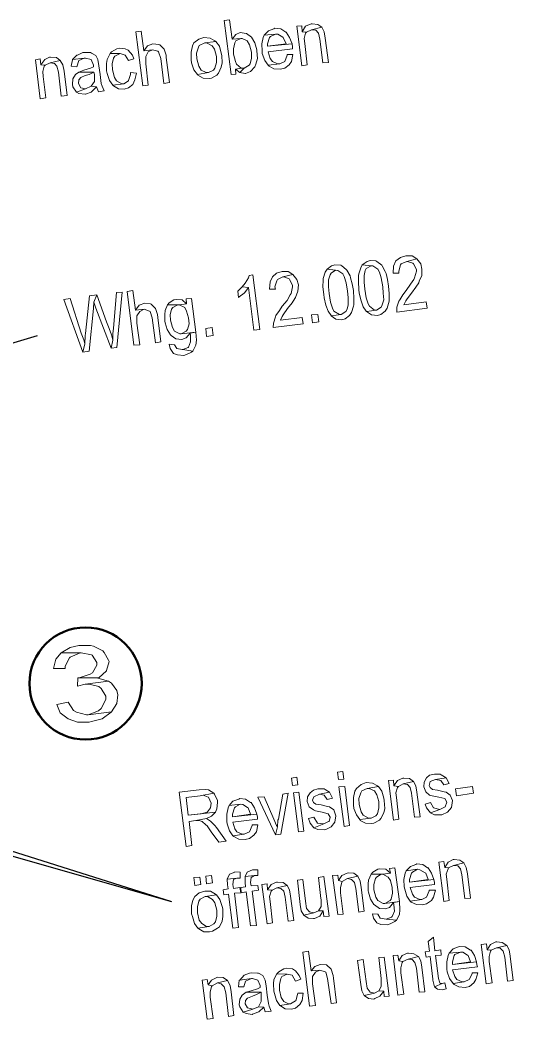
# Model space of a CAD drawing. Header units: metres. Extents: x 2713732.4 to 2713757.2, y 1226081.6 to 1226111.3.
# Drawn here: x 2713746.584 to 2713747.682, y 1226094.425 to 1226096.651 of the extents above; entities that cross this region are included whole.
import ezdxf

# ---------------------------------------------------------------- set-up
doc = ezdxf.new("R2010")
doc.units = ezdxf.units.M
doc.linetypes.add('HIDDENX2', pattern=[0.75, 0.5, -0.25])
doc.layers.add('einlagen_boden_erstes_og', color=7, linetype='Continuous', true_color=0x000000)

msp = doc.modelspace()

# ---------------------------------------------------------------- linework, layer by layer
at = {"layer": 'einlagen_boden_erstes_og', "color": 7, "linetype": 'HIDDENX2', "lineweight": 25, "extrusion": (0.000477202, 0.001815, 0.999998)}
msp.add_line((2713745.4276, 1226095.5827, -0.169), (2713746.6519, 1226095.9571, -0.1703), dxfattribs=at)
at = {"layer": 'einlagen_boden_erstes_og', "color": 7, "linetype": 'Continuous', "lineweight": 25, "extrusion": (0.000477202, 0.001815, 0.999998)}
for p in [(2713744.003, 1226095.6058, -0.1684), (2713744.5503, 1226095.3654, -0.1682)]:
    msp.add_line(p, (2713746.9219, 1226094.6869, -0.1681), dxfattribs=at)
at = {"layer": 'einlagen_boden_erstes_og', "color": 7, "lineweight": 0}
for points in [[(2713747.0509, 1226096.6508), (2713747.0389, 1226096.6497), (2713747.0541, 1226096.5291), (2713747.065, 1226096.5302), (2713747.0639, 1226096.5411), (2713747.077, 1226096.5433), (2713747.0661, 1226096.552), (2713747.0639, 1226096.5585), (2713747.0596, 1226096.5748), (2713747.0596, 1226096.5867), (2713747.0628, 1226096.5998), (2713747.065, 1226096.6041), (2713747.0759, 1226096.6095), (2713747.0563, 1226096.6084)], [(2713747.1519, 1226096.6323), (2713747.1497, 1226096.6313), (2713747.1378, 1226096.6269), (2713747.128, 1226096.6171), (2713747.153, 1226096.6193), (2713747.1584, 1226096.6193), (2713747.1693, 1226096.6128), (2713747.1704, 1226096.6117), (2713747.1769, 1226096.5976), (2713747.1356, 1226096.5922), (2713747.1899, 1226096.5976), (2713747.1845, 1226096.6117), (2713747.1769, 1226096.6237), (2713747.1758, 1226096.6237), (2713747.1649, 1226096.6313)], [(2713747.2116, 1226096.6378), (2713747.2008, 1226096.6367), (2713747.2116, 1226096.5487), (2713747.2236, 1226096.5509), (2713747.2182, 1226096.5987), (2713747.2171, 1226096.6095), (2713747.2203, 1226096.6215), (2713747.2225, 1226096.6237), (2713747.2127, 1226096.6247)], [(2713747.2345, 1226096.6421), (2713747.2323, 1226096.6421), (2713747.2203, 1226096.6367), (2713747.2127, 1226096.6247), (2713747.2225, 1226096.6237), (2713747.2334, 1226096.6291), (2713747.2562, 1226096.6345), (2713747.2475, 1226096.641)], [(2713747.2562, 1226096.6345), (2713747.2334, 1226096.6291), (2713747.2431, 1226096.628), (2713747.2486, 1226096.6215), (2713747.2518, 1226096.6084), (2713747.2584, 1226096.5552), (2713747.2714, 1226096.5563), (2713747.2638, 1226096.6106), (2713747.2616, 1226096.6247)], [(2713746.8543, 1226096.6258), (2713746.8423, 1226096.6247), (2713746.8575, 1226096.5042), (2713746.8695, 1226096.5053), (2713746.8641, 1226096.553), (2713746.8641, 1226096.5552), (2713746.8641, 1226096.5693), (2713746.8695, 1226096.5802), (2713746.8793, 1226096.5845), (2713746.8597, 1226096.5824)], [(2713746.9933, 1226096.6117), (2713746.9825, 1226096.6084), (2713746.9716, 1226096.5998), (2713746.9683, 1226096.5932), (2713746.9651, 1226096.5791), (2713746.9651, 1226096.5617), (2713746.9662, 1226096.5552), (2713746.9716, 1226096.54), (2713746.9792, 1226096.5291), (2713747.0042, 1226096.5335), (2713746.9987, 1226096.5335), (2713746.9879, 1226096.5389), (2713746.9825, 1226096.5476), (2713746.9781, 1226096.5639), (2713746.977, 1226096.5769), (2713746.9814, 1226096.59), (2713746.9835, 1226096.5943), (2713746.9955, 1226096.5998), (2713747.0205, 1226096.603), (2713747.0183, 1226096.6041), (2713747.0074, 1226096.6106)], [(2713747.0748, 1226096.6226), (2713747.065, 1226096.6182), (2713747.0563, 1226096.6084), (2713747.0759, 1226096.6095), (2713747.0791, 1226096.6095), (2713747.09, 1226096.6041), (2713747.0954, 1226096.5954), (2713747.0998, 1226096.5791), (2713747.0998, 1226096.5661), (2713747.0965, 1226096.553), (2713747.0943, 1226096.5498), (2713747.0835, 1226096.5433), (2713747.0737, 1226096.5335), (2713747.0856, 1226096.5313), (2713747.0867, 1226096.5313), (2713747.0976, 1226096.5357), (2713747.1074, 1226096.5465), (2713747.1095, 1226096.552), (2713747.1128, 1226096.565), (2713747.1117, 1226096.5824), (2713747.1117, 1226096.5845), (2713747.1074, 1226096.5998), (2713747.1074, 1226096.5998), (2713747.0998, 1226096.6128), (2713747.0889, 1226096.6204), (2713747.0878, 1226096.6204)], [(2713747.128, 1226096.6171), (2713747.1258, 1226096.6117), (2713747.1226, 1226096.5976), (2713747.1237, 1226096.5813), (2713747.1237, 1226096.5759), (2713747.1291, 1226096.5607), (2713747.1367, 1226096.5498), (2713747.1628, 1226096.553), (2713747.1573, 1226096.553), (2713747.1465, 1226096.5585), (2713747.141, 1226096.565), (2713747.1367, 1226096.5802), (2713747.191, 1226096.5867), (2713747.191, 1226096.5911), (2713747.1899, 1226096.5976), (2713747.1356, 1226096.5922), (2713747.1356, 1226096.5976), (2713747.14, 1226096.6117), (2713747.1421, 1226096.6139), (2713747.153, 1226096.6193)], [(2713746.8054, 1226096.5878), (2713746.8, 1226096.5867), (2713746.788, 1226096.5802), (2713746.7848, 1226096.5759), (2713746.8076, 1226096.5759), (2713746.8184, 1226096.5726), (2713746.826, 1226096.5607), (2713746.838, 1226096.5639), (2713746.8347, 1226096.5726), (2713746.8249, 1226096.5835), (2713746.8184, 1226096.5867)], [(2713746.8803, 1226096.5976), (2713746.8684, 1226096.5932), (2713746.8597, 1226096.5824), (2713746.8793, 1226096.5845), (2713746.8912, 1226096.5813), (2713746.8923, 1226096.5802), (2713746.8977, 1226096.565), (2713746.9042, 1226096.5096), (2713746.9173, 1226096.5118), (2713746.9097, 1226096.5672), (2713746.9097, 1226096.5726), (2713746.9053, 1226096.5856), (2713746.8956, 1226096.5954), (2713746.8934, 1226096.5965)], [(2713747.0205, 1226096.603), (2713746.9955, 1226096.5998), (2713746.9998, 1226096.5998), (2713747.0118, 1226096.5932), (2713747.0172, 1226096.5856), (2713747.0216, 1226096.5693), (2713747.0216, 1226096.5563), (2713747.0183, 1226096.5433), (2713747.015, 1226096.5389), (2713747.0042, 1226096.5335), (2713746.9792, 1226096.5291), (2713746.9803, 1226096.5281), (2713746.9922, 1226096.5215), (2713747.0053, 1226096.5205), (2713747.0107, 1226096.5215), (2713747.0226, 1226096.5281), (2713747.0259, 1226096.5324), (2713747.0324, 1226096.5454), (2713747.0346, 1226096.5552), (2713747.0335, 1226096.5715), (2713747.0324, 1226096.5769), (2713747.0281, 1226096.5922)], [(2713746.6294, 1226096.5639), (2713746.6186, 1226096.5617), (2713746.6294, 1226096.4748), (2713746.6414, 1226096.477), (2713746.6359, 1226096.5248), (2713746.6349, 1226096.5357), (2713746.6381, 1226096.5476), (2713746.6403, 1226096.5498), (2713746.6305, 1226096.5509)], [(2713746.6522, 1226096.5683), (2713746.6501, 1226096.5683), (2713746.6392, 1226096.5628), (2713746.6305, 1226096.5509), (2713746.6403, 1226096.5498), (2713746.6512, 1226096.5552), (2713746.674, 1226096.5607), (2713746.6653, 1226096.5672)], [(2713746.7011, 1226096.5628), (2713746.7011, 1226096.5617), (2713746.6979, 1226096.5476), (2713746.7109, 1226096.5465), (2713746.7152, 1226096.5607), (2713746.7152, 1226096.5607), (2713746.7272, 1226096.5661)], [(2713746.7272, 1226096.578), (2713746.7239, 1226096.578), (2713746.712, 1226096.5726), (2713746.7109, 1226096.5726), (2713746.7011, 1226096.5628), (2713746.7272, 1226096.5661), (2713746.7304, 1226096.5661), (2713746.7424, 1226096.5628), (2713746.7478, 1226096.5498), (2713746.7478, 1226096.5465), (2713746.7413, 1226096.5433), (2713746.7261, 1226096.5389), (2713746.7152, 1226096.5346), (2713746.7489, 1226096.5346), (2713746.75, 1226096.5291), (2713746.75, 1226096.5139), (2713746.7424, 1226096.5031), (2713746.7424, 1226096.5031), (2713746.7543, 1226096.502), (2713746.7587, 1226096.4911), (2713746.7717, 1226096.4933), (2713746.7674, 1226096.5031), (2713746.7652, 1226096.5096), (2713746.763, 1226096.5291), (2713746.7598, 1226096.5487), (2713746.7576, 1226096.5628), (2713746.7533, 1226096.5715), (2713746.7435, 1226096.5769), (2713746.7413, 1226096.578)], [(2713746.7848, 1226096.5759), (2713746.7782, 1226096.5628), (2713746.7772, 1226096.5541), (2713746.7772, 1226096.5378), (2713746.7782, 1226096.5313), (2713746.7837, 1226096.5161), (2713746.7913, 1226096.5053), (2713746.8152, 1226096.5085), (2713746.8108, 1226096.5085), (2713746.7989, 1226096.515), (2713746.7945, 1226096.5226), (2713746.7902, 1226096.54), (2713746.7891, 1226096.553), (2713746.7924, 1226096.5661), (2713746.7956, 1226096.5704), (2713746.8076, 1226096.5759)], [(2713747.1791, 1226096.5737), (2713747.1791, 1226096.5726), (2713747.1736, 1226096.5585), (2713747.1628, 1226096.553), (2713747.1367, 1226096.5498), (2713747.1389, 1226096.5476), (2713747.1497, 1226096.5422), (2713747.1639, 1226096.5411), (2713747.1736, 1226096.5433), (2713747.1834, 1226096.5509), (2713747.1888, 1226096.5585), (2713747.1921, 1226096.5737)], [(2713746.674, 1226096.5607), (2713746.6512, 1226096.5552), (2713746.6609, 1226096.5541), (2713746.6664, 1226096.5476), (2713746.6696, 1226096.5346), (2713746.6761, 1226096.4814), (2713746.6892, 1226096.4824), (2713746.6827, 1226096.5368), (2713746.6794, 1226096.5509)], [(2713747.077, 1226096.5433), (2713747.0639, 1226096.5411), (2713747.0737, 1226096.5335), (2713747.0835, 1226096.5433)], [(2713746.7152, 1226096.5346), (2713746.7076, 1226096.5291), (2713746.7022, 1226096.5194), (2713746.7011, 1226096.5074), (2713746.7022, 1226096.502), (2713746.7098, 1226096.49), (2713746.7304, 1226096.4976), (2713746.7196, 1226096.4998), (2713746.7142, 1226096.5096), (2713746.7152, 1226096.5172), (2713746.7196, 1226096.5226), (2713746.7294, 1226096.527), (2713746.738, 1226096.5291), (2713746.7489, 1226096.5346)], [(2713746.8304, 1226096.5335), (2713746.8304, 1226096.5291), (2713746.826, 1226096.5161), (2713746.826, 1226096.515), (2713746.8152, 1226096.5085), (2713746.7913, 1226096.5053), (2713746.7924, 1226096.5042), (2713746.8032, 1226096.4976), (2713746.8163, 1226096.4966), (2713746.826, 1226096.4998), (2713746.8358, 1226096.5074), (2713746.8402, 1226096.5172), (2713746.8434, 1226096.5324)], [(2713746.7424, 1226096.5031), (2713746.7304, 1226096.4976), (2713746.7098, 1226096.49), (2713746.7152, 1226096.4868), (2713746.7294, 1226096.4857), (2713746.7304, 1226096.4857), (2713746.7424, 1226096.49), (2713746.7446, 1226096.4922), (2713746.7543, 1226096.502)], [(2713747.443, 1226096.1251), (2713747.4311, 1226096.1218), (2713747.4213, 1226096.1142), (2713747.4159, 1226096.1023), (2713747.4148, 1226096.0871), (2713747.4278, 1226096.0871), (2713747.4278, 1226096.0914), (2713747.4311, 1226096.1055), (2713747.4332, 1226096.1077), (2713747.4452, 1226096.1131), (2713747.468, 1226096.1186), (2713747.4571, 1226096.1251)], [(2713747.468, 1226096.1186), (2713747.4452, 1226096.1131), (2713747.4474, 1226096.1131), (2713747.4593, 1226096.1088), (2713747.4604, 1226096.1077), (2713747.4669, 1226096.0947), (2713747.4669, 1226096.0914), (2713747.4626, 1226096.0762), (2713747.4615, 1226096.0729), (2713747.4539, 1226096.0621), (2713747.4441, 1226096.0479), (2713747.4365, 1226096.0382), (2713747.43, 1226096.0273), (2713747.4278, 1226096.0241), (2713747.4235, 1226096.011), (2713747.4235, 1226096.0002), (2713747.4908, 1226096.0088), (2713747.4886, 1226096.023), (2713747.4387, 1226096.0164), (2713747.443, 1226096.0251), (2713747.4463, 1226096.0295), (2713747.456, 1226096.0425), (2713747.456, 1226096.0425), (2713747.4658, 1226096.0556), (2713747.4723, 1226096.0653), (2713747.4734, 1226096.0686), (2713747.4789, 1226096.0816), (2713747.4789, 1226096.0957), (2713747.4767, 1226096.1077)], [(2713747.2681, 1226096.0957), (2713747.2638, 1226096.0892), (2713747.2594, 1226096.0751), (2713747.2594, 1226096.0708), (2713747.2584, 1226096.0566), (2713747.2605, 1226096.0393), (2713747.2616, 1226096.0317), (2713747.2649, 1226096.0154), (2713747.2703, 1226096.0023), (2713747.2768, 1226095.9925), (2713747.2768, 1226095.9915), (2713747.2996, 1226095.9947), (2713747.2953, 1226095.9947), (2713747.2833, 1226096.0023), (2713747.2801, 1226096.0088), (2713747.2757, 1226096.0219), (2713747.2725, 1226096.0414), (2713747.2714, 1226096.0566), (2713747.2714, 1226096.0718), (2713747.2746, 1226096.0827), (2713747.2768, 1226096.0871), (2713747.2866, 1226096.0936)], [(2713747.2855, 1226096.1055), (2713747.2779, 1226096.1033), (2713747.2681, 1226096.0957), (2713747.2866, 1226096.0936), (2713747.292, 1226096.0925), (2713747.3029, 1226096.0849), (2713747.3061, 1226096.0794), (2713747.3105, 1226096.0653), (2713747.3138, 1226096.0469), (2713747.3148, 1226096.0327), (2713747.3148, 1226096.0164), (2713747.3127, 1226096.0067), (2713747.3094, 1226096.0012), (2713747.2996, 1226095.9947), (2713747.2768, 1226095.9915), (2713747.2877, 1226095.9839), (2713747.3007, 1226095.9828), (2713747.3083, 1226095.9849), (2713747.3181, 1226095.9925), (2713747.3224, 1226095.9991), (2713747.3268, 1226096.0132), (2713747.3279, 1226096.0164), (2713747.3279, 1226096.0306), (2713747.3268, 1226096.0479), (2713747.3235, 1226096.0632), (2713747.3203, 1226096.0762), (2713747.3192, 1226096.0805), (2713747.3116, 1226096.0936), (2713747.3105, 1226096.0947), (2713747.3007, 1226096.1033), (2713747.2985, 1226096.1044)], [(2713747.3463, 1226096.1055), (2713747.3431, 1226096.099), (2713747.3387, 1226096.0849), (2713747.3377, 1226096.0816), (2713747.3377, 1226096.0675), (2713747.3387, 1226096.0501), (2713747.3398, 1226096.0425), (2713747.3442, 1226096.0251), (2713747.3485, 1226096.0121), (2713747.355, 1226096.0023), (2713747.3561, 1226096.0012), (2713747.3778, 1226096.0045), (2713747.3735, 1226096.0045), (2713747.3626, 1226096.0132), (2713747.3594, 1226096.0186), (2713747.355, 1226096.0317), (2713747.3518, 1226096.0512), (2713747.3507, 1226096.0664), (2713747.3507, 1226096.0816), (2713747.3529, 1226096.0925), (2713747.355, 1226096.0968), (2713747.3659, 1226096.1033)], [(2713747.3637, 1226096.1153), (2713747.3572, 1226096.1131), (2713747.3463, 1226096.1055), (2713747.3659, 1226096.1033), (2713747.3702, 1226096.1033), (2713747.3811, 1226096.0957), (2713747.3844, 1226096.0892), (2713747.3887, 1226096.0762), (2713747.392, 1226096.0566), (2713747.393, 1226096.0425), (2713747.3941, 1226096.0273), (2713747.3909, 1226096.0164), (2713747.3887, 1226096.011), (2713747.3778, 1226096.0045), (2713747.3561, 1226096.0012), (2713747.367, 1226095.9936), (2713747.38, 1226095.9925), (2713747.3876, 1226095.9947), (2713747.3974, 1226096.0023), (2713747.4017, 1226096.0088), (2713747.4061, 1226096.0241), (2713747.4061, 1226096.0262), (2713747.4061, 1226096.0414), (2713747.405, 1226096.0577), (2713747.4028, 1226096.0729), (2713747.3996, 1226096.086), (2713747.3974, 1226096.0903), (2713747.3909, 1226096.1033), (2713747.3898, 1226096.1044), (2713747.3789, 1226096.1131), (2713747.3768, 1226096.1142)], [(2713747.103, 1226096.0827), (2713747.0943, 1226096.0816), (2713747.0932, 1226096.0762), (2713747.0856, 1226096.0642), (2713747.0791, 1226096.0566), (2713747.0932, 1226096.0545), (2713747.1052, 1226095.96), (2713747.1182, 1226095.961)], [(2713747.1682, 1226096.0903), (2713747.1552, 1226096.0871), (2713747.1465, 1226096.0784), (2713747.141, 1226096.0675), (2713747.14, 1226096.0512), (2713747.153, 1226096.0512), (2713747.1519, 1226096.0566), (2713747.1562, 1226096.0697), (2713747.1573, 1226096.0729), (2713747.1693, 1226096.0784), (2713747.1921, 1226096.0838), (2713747.1812, 1226096.0903)], [(2713747.1921, 1226096.0838), (2713747.1693, 1226096.0784), (2713747.1715, 1226096.0784), (2713747.1834, 1226096.074), (2713747.1845, 1226096.0729), (2713747.191, 1226096.0599), (2713747.191, 1226096.0566), (2713747.1878, 1226096.0414), (2713747.1856, 1226096.0382), (2713747.1791, 1226096.0262), (2713747.1682, 1226096.0132), (2713747.1617, 1226096.0034), (2713747.1541, 1226095.9925), (2713747.153, 1226095.9893), (2713747.1486, 1226095.9752), (2713747.1476, 1226095.9654), (2713747.2149, 1226095.9741), (2713747.2127, 1226095.9882), (2713747.1639, 1226095.9817), (2713747.1682, 1226095.9904), (2713747.1704, 1226095.9936), (2713747.1801, 1226096.0078), (2713747.1801, 1226096.0078), (2713747.1899, 1226096.0208), (2713747.1964, 1226096.0306), (2713747.1975, 1226096.0327), (2713747.203, 1226096.0469), (2713747.204, 1226096.061), (2713747.2008, 1226096.0729)], [(2713747.0791, 1226096.0566), (2713747.0694, 1226096.0469), (2713747.0704, 1226096.0327), (2713747.0726, 1226096.0338), (2713747.0835, 1226096.0425), (2713747.0846, 1226096.0436), (2713747.0932, 1226096.0545)], [(2713746.6957, 1226096.0306), (2713746.6816, 1226096.0284), (2713746.7239, 1226095.9111), (2713746.7283, 1226095.9295), (2713746.7261, 1226095.9382), (2713746.7207, 1226095.9534)], [(2713746.7554, 1226096.0382), (2713746.7391, 1226096.036), (2713746.7304, 1226095.9524), (2713746.7294, 1226095.948), (2713746.7283, 1226095.9295), (2713746.7239, 1226095.9111), (2713746.738, 1226095.9133), (2713746.7478, 1226096.0078), (2713746.7489, 1226096.0219)], [(2713746.7554, 1226096.0382), (2713746.7489, 1226096.0219), (2713746.7533, 1226096.0088), (2713746.7869, 1226095.9198), (2713746.7913, 1226095.9372), (2713746.788, 1226095.9491), (2713746.7826, 1226095.9632), (2713746.7772, 1226095.9784)], [(2713746.8119, 1226096.0447), (2713746.7989, 1226096.0436), (2713746.7924, 1226095.9643), (2713746.7913, 1226095.9513), (2713746.7913, 1226095.9372), (2713746.7869, 1226095.9198), (2713746.8, 1226095.9209)], [(2713746.8358, 1226096.0479), (2713746.8228, 1226096.0458), (2713746.838, 1226095.9263), (2713746.851, 1226095.9274), (2713746.8445, 1226095.9752), (2713746.8445, 1226095.9763), (2713746.8445, 1226095.9915), (2713746.851, 1226096.0012), (2713746.8608, 1226096.0067), (2713746.8412, 1226096.0045)], [(2713746.9325, 1226096.0284), (2713746.9271, 1226096.0273), (2713746.9162, 1226096.0208), (2713746.9129, 1226096.0164), (2713746.9357, 1226096.0164), (2713746.939, 1226096.0164), (2713746.9553, 1226096.0186), (2713746.9455, 1226096.0273)], [(2713746.9662, 1226096.0306), (2713746.9542, 1226096.0295), (2713746.9553, 1226096.0186), (2713746.939, 1226096.0164), (2713746.951, 1226096.0099), (2713746.9553, 1226096.0023), (2713746.9596, 1226095.9871), (2713746.9607, 1226095.9741), (2713746.9575, 1226095.961), (2713746.9542, 1226095.9578), (2713746.9433, 1226095.9513), (2713746.9759, 1226095.9556)], [(2713746.8619, 1226096.0197), (2713746.8499, 1226096.0154), (2713746.8412, 1226096.0045), (2713746.8608, 1226096.0067), (2713746.8727, 1226096.0023), (2713746.8738, 1226096.0012), (2713746.8782, 1226095.9871), (2713746.8858, 1226095.9317), (2713746.8977, 1226095.9339), (2713746.8912, 1226095.9882), (2713746.8901, 1226095.9947), (2713746.8858, 1226096.0078), (2713746.876, 1226096.0175), (2713746.8749, 1226096.0186)], [(2713746.9129, 1226096.0164), (2713746.9075, 1226096.0034), (2713746.9064, 1226095.9947), (2713746.9064, 1226095.9795), (2713746.9075, 1226095.9763), (2713746.9118, 1226095.961), (2713746.9195, 1226095.9491), (2713746.9205, 1226095.948), (2713746.9314, 1226095.9404), (2713746.9444, 1226095.9393), (2713746.9542, 1226095.9426), (2713746.9629, 1226095.9534), (2713746.9759, 1226095.9556), (2713746.9433, 1226095.9513), (2713746.9401, 1226095.9513), (2713746.9281, 1226095.9578), (2713746.9238, 1226095.9654), (2713746.9195, 1226095.9817), (2713746.9184, 1226095.9936), (2713746.9216, 1226096.0067), (2713746.9249, 1226096.0099), (2713746.9357, 1226096.0164)], [(2713747.2355, 1226095.9763), (2713747.2334, 1226095.9936), (2713747.2475, 1226095.9947), (2713747.2497, 1226095.9784), (2713747.2355, 1226095.9763)], [(2713746.9998, 1226095.9458), (2713746.9977, 1226095.9632), (2713747.0118, 1226095.9654), (2713747.014, 1226095.948), (2713746.9998, 1226095.9458)], [(2713746.9759, 1226095.9556), (2713746.9629, 1226095.9534), (2713746.964, 1226095.948), (2713746.964, 1226095.9339), (2713746.9596, 1226095.9219), (2713746.9586, 1226095.9209), (2713746.9466, 1226095.9165), (2713746.9694, 1226095.9133), (2713746.9759, 1226095.9263), (2713746.977, 1226095.9372)], [(2713746.9162, 1226095.9285), (2713746.9184, 1226095.9187), (2713746.926, 1226095.9078), (2713746.9347, 1226095.9046), (2713746.9488, 1226095.9035), (2713746.9553, 1226095.9057), (2713746.9662, 1226095.9111), (2713746.9694, 1226095.9133), (2713746.9466, 1226095.9165), (2713746.9455, 1226095.9165), (2713746.9336, 1226095.9187), (2713746.9281, 1226095.9274)], [(2713747.2008, 1226094.9639), (2713747.1888, 1226094.9617), (2713747.191, 1226094.9454), (2713747.203, 1226094.9465)], [(2713747.3029, 1226094.9769), (2713747.2909, 1226094.9747), (2713747.2931, 1226094.9585), (2713747.3051, 1226094.9595)], [(2713747.4387, 1226094.9617), (2713747.4365, 1226094.9617), (2713747.4245, 1226094.9563), (2713747.4169, 1226094.9443), (2713747.4267, 1226094.9432), (2713747.4376, 1226094.9487), (2713747.4604, 1226094.9541), (2713747.4517, 1226094.9606)], [(2713747.5071, 1226094.9704), (2713747.4962, 1226094.9682), (2713747.4897, 1226094.9628), (2713747.4843, 1226094.953), (2713747.4832, 1226094.9422), (2713747.4876, 1226094.9313), (2713747.4962, 1226094.9237), (2713747.5017, 1226094.9226), (2713747.5169, 1226094.9193), (2713747.5169, 1226094.9193), (2713747.5299, 1226094.9161), (2713747.5343, 1226094.9085), (2713747.531, 1226094.8976), (2713747.531, 1226094.8976), (2713747.5191, 1226094.8922), (2713747.4984, 1226094.8846), (2713747.5071, 1226094.8802), (2713747.5212, 1226094.8802), (2713747.5234, 1226094.8802), (2713747.5364, 1226094.8857), (2713747.5364, 1226094.8857), (2713747.5451, 1226094.8965), (2713747.5473, 1226094.9117), (2713747.5419, 1226094.9237), (2713747.5332, 1226094.9302), (2713747.5288, 1226094.9313), (2713747.5136, 1226094.9346), (2713747.5028, 1226094.9367), (2713747.4973, 1226094.9411), (2713747.4952, 1226094.9454), (2713747.4973, 1226094.9541), (2713747.5093, 1226094.9585), (2713747.5332, 1226094.9628), (2713747.5223, 1226094.9693), (2713747.5201, 1226094.9704)], [(2713747.5332, 1226094.9628), (2713747.5093, 1226094.9585), (2713747.5212, 1226094.9563), (2713747.5277, 1226094.9465), (2713747.5397, 1226094.9498)], [(2713747.2475, 1226094.9378), (2713747.2377, 1226094.9346), (2713747.2301, 1226094.9291), (2713747.2247, 1226094.9204), (2713747.2236, 1226094.9096), (2713747.2279, 1226094.8976), (2713747.2377, 1226094.8911), (2713747.2421, 1226094.8889), (2713747.2573, 1226094.8857), (2713747.2573, 1226094.8857), (2713747.2703, 1226094.8824), (2713747.2746, 1226094.8748), (2713747.2725, 1226094.865), (2713747.2714, 1226094.865), (2713747.2605, 1226094.8596), (2713747.2388, 1226094.8509), (2713747.2475, 1226094.8477), (2713747.2616, 1226094.8466), (2713747.2649, 1226094.8477), (2713747.2768, 1226094.8531), (2713747.2768, 1226094.8531), (2713747.2855, 1226094.864), (2713747.2877, 1226094.8781), (2713747.2833, 1226094.8911), (2713747.2736, 1226094.8976), (2713747.2692, 1226094.8987), (2713747.2551, 1226094.902), (2713747.2431, 1226094.9041), (2713747.2377, 1226094.9074), (2713747.2355, 1226094.9128), (2713747.2388, 1226094.9204), (2713747.2508, 1226094.9259), (2713747.2736, 1226094.9302), (2713747.2638, 1226094.9367), (2713747.2616, 1226094.9378)], [(2713747.3072, 1226094.9432), (2713747.2942, 1226094.9422), (2713747.3061, 1226094.8542), (2713747.3181, 1226094.8563)], [(2713747.355, 1226094.9519), (2713747.3442, 1226094.9476), (2713747.3333, 1226094.9389), (2713747.33, 1226094.9324), (2713747.3268, 1226094.9183), (2713747.3268, 1226094.902), (2713747.3279, 1226094.8944), (2713747.3333, 1226094.8802), (2713747.3409, 1226094.8694), (2713747.3659, 1226094.8726), (2713747.3605, 1226094.8726), (2713747.3485, 1226094.8792), (2713747.3442, 1226094.8868), (2713747.3398, 1226094.9031), (2713747.3387, 1226094.9161), (2713747.3431, 1226094.9291), (2713747.3453, 1226094.9335), (2713747.3572, 1226094.9389), (2713747.3822, 1226094.9432), (2713747.38, 1226094.9443), (2713747.3692, 1226094.9509)], [(2713747.3822, 1226094.9432), (2713747.3572, 1226094.9389), (2713747.3615, 1226094.9389), (2713747.3735, 1226094.9335), (2713747.3789, 1226094.9248), (2713747.3833, 1226094.9096), (2713747.3833, 1226094.8955), (2713747.38, 1226094.8824), (2713747.3768, 1226094.8781), (2713747.3659, 1226094.8726), (2713747.3409, 1226094.8694), (2713747.342, 1226094.8672), (2713747.3539, 1226094.8618), (2713747.367, 1226094.8607), (2713747.3724, 1226094.8618), (2713747.3844, 1226094.8683), (2713747.3876, 1226094.8716), (2713747.3941, 1226094.8846), (2713747.3963, 1226094.8944), (2713747.3952, 1226094.9117), (2713747.3941, 1226094.9172), (2713747.3898, 1226094.9324)], [(2713747.4159, 1226094.9574), (2713747.405, 1226094.9563), (2713747.4159, 1226094.8683), (2713747.4278, 1226094.8705), (2713747.4224, 1226094.9183), (2713747.4213, 1226094.9291), (2713747.4245, 1226094.9411), (2713747.4267, 1226094.9432), (2713747.4169, 1226094.9443)], [(2713747.4604, 1226094.9541), (2713747.4376, 1226094.9487), (2713747.4474, 1226094.9476), (2713747.4528, 1226094.9411), (2713747.456, 1226094.928), (2713747.4626, 1226094.8748), (2713747.4756, 1226094.8759), (2713747.468, 1226094.9302), (2713747.4658, 1226094.9443)], [(2713747.556, 1226094.9226), (2713747.5538, 1226094.9378), (2713747.5918, 1226094.9432), (2713747.594, 1226094.928), (2713747.556, 1226094.9226)], [(2713746.9835, 1226094.9356), (2713746.939, 1226094.9302), (2713746.9542, 1226094.8096), (2713746.9672, 1226094.8118), (2713746.9607, 1226094.865), (2713746.9759, 1226094.8672), (2713746.9998, 1226094.8716), (2713747.0107, 1226094.877), (2713747.0194, 1226094.8857), (2713746.9586, 1226094.8792), (2713746.9542, 1226094.9183), (2713746.9857, 1226094.9226), (2713747.0161, 1226094.928), (2713747.0042, 1226094.9356), (2713746.9977, 1226094.9367)], [(2713747.0161, 1226094.928), (2713746.9857, 1226094.9226), (2713746.9922, 1226094.9237), (2713747.0031, 1226094.9193), (2713747.0042, 1226094.9193), (2713747.0096, 1226094.9063), (2713747.0085, 1226094.8955), (2713747.002, 1226094.8868), (2713747.0009, 1226094.8857), (2713746.9879, 1226094.8824), (2713746.9586, 1226094.8792), (2713747.0194, 1226094.8857), (2713747.0226, 1226094.8933), (2713747.0237, 1226094.9074), (2713747.0237, 1226094.9117), (2713747.0172, 1226094.9259)], [(2713747.0737, 1226094.9161), (2713747.0715, 1226094.915), (2713747.0585, 1226094.9107), (2713747.0498, 1226094.9009), (2713747.0748, 1226094.9041), (2713747.0802, 1226094.9031), (2713747.0911, 1226094.8965), (2713747.0922, 1226094.8955), (2713747.0976, 1226094.8813), (2713747.0574, 1226094.8759), (2713747.1117, 1226094.8813), (2713747.1063, 1226094.8955), (2713747.0987, 1226094.9074), (2713747.0976, 1226094.9074), (2713747.0867, 1226094.915)], [(2713747.128, 1226094.9204), (2713747.1139, 1226094.9193), (2713747.153, 1226094.8357), (2713747.1573, 1226094.8531), (2713747.1552, 1226094.8563), (2713747.1497, 1226094.8705)], [(2713747.1812, 1226094.928), (2713747.1693, 1226094.9259), (2713747.1595, 1226094.8705), (2713747.1584, 1226094.8683), (2713747.1573, 1226094.8531), (2713747.153, 1226094.8357), (2713747.1649, 1226094.8368)], [(2713747.2051, 1226094.9302), (2713747.1932, 1226094.9291), (2713747.204, 1226094.8422), (2713747.216, 1226094.8433)], [(2713747.2736, 1226094.9302), (2713747.2508, 1226094.9259), (2713747.2616, 1226094.9237), (2713747.2681, 1226094.9139), (2713747.2801, 1226094.9172)], [(2713747.0498, 1226094.9009), (2713747.0476, 1226094.8955), (2713747.0444, 1226094.8813), (2713747.0444, 1226094.865), (2713747.0455, 1226094.8596), (2713747.0509, 1226094.8444), (2713747.0585, 1226094.8335), (2713747.0835, 1226094.8368), (2713747.0791, 1226094.8368), (2713747.0672, 1226094.8422), (2713747.0628, 1226094.8487), (2713747.0585, 1226094.864), (2713747.1128, 1226094.8705), (2713747.1128, 1226094.8748), (2713747.1117, 1226094.8813), (2713747.0574, 1226094.8759), (2713747.0574, 1226094.8813), (2713747.0617, 1226094.8955), (2713747.0639, 1226094.8976), (2713747.0748, 1226094.9041)], [(2713747.4984, 1226094.9074), (2713747.4865, 1226094.9041), (2713747.4897, 1226094.8955), (2713747.4984, 1226094.8846), (2713747.5191, 1226094.8922), (2713747.518, 1226094.8922), (2713747.506, 1226094.8955), (2713747.5049, 1226094.8955)], [(2713746.9998, 1226094.8716), (2713746.9759, 1226094.8672), (2713746.9835, 1226094.8672), (2713746.9901, 1226094.865), (2713746.9977, 1226094.8574), (2713747.0009, 1226094.8553), (2713747.0096, 1226094.8422), (2713747.027, 1226094.8194), (2713747.0433, 1226094.8216), (2713747.0216, 1226094.852), (2713747.0183, 1226094.8563), (2713747.0085, 1226094.8661)], [(2713747.2388, 1226094.8748), (2713747.2269, 1226094.8716), (2713747.2301, 1226094.8618), (2713747.2388, 1226094.8509), (2713747.2605, 1226094.8596), (2713747.2584, 1226094.8596), (2713747.2464, 1226094.8618), (2713747.2464, 1226094.8618)], [(2713747.1009, 1226094.8574), (2713747.1009, 1226094.8563), (2713747.0954, 1226094.8422), (2713747.0835, 1226094.8368), (2713747.0585, 1226094.8335), (2713747.0607, 1226094.8314), (2713747.0715, 1226094.8259), (2713747.0856, 1226094.8248), (2713747.0954, 1226094.827), (2713747.1052, 1226094.8346), (2713747.1106, 1226094.8422), (2713747.1139, 1226094.8574)], [(2713747.3854, 1226094.7597), (2713747.3811, 1226094.7586), (2713747.3702, 1226094.7521), (2713747.3659, 1226094.7477), (2713747.3887, 1226094.7477), (2713747.392, 1226094.7477), (2713747.4093, 1226094.7499), (2713747.3985, 1226094.7586)], [(2713747.4191, 1226094.7618), (2713747.4072, 1226094.7608), (2713747.4093, 1226094.7499), (2713747.392, 1226094.7477), (2713747.4039, 1226094.7412), (2713747.4093, 1226094.7336), (2713747.4126, 1226094.7184), (2713747.4137, 1226094.7054), (2713747.4104, 1226094.6923), (2713747.4083, 1226094.6891), (2713747.3963, 1226094.6826), (2713747.4289, 1226094.6869)], [(2713747.468, 1226094.7705), (2713747.4658, 1226094.7694), (2713747.4539, 1226094.7651), (2713747.4441, 1226094.7553), (2713747.4691, 1226094.7586), (2713747.4745, 1226094.7575), (2713747.4865, 1226094.751), (2713747.4876, 1226094.7499), (2713747.493, 1226094.7358), (2713747.4517, 1226094.7303), (2713747.506, 1226094.7358), (2713747.5006, 1226094.7499), (2713747.493, 1226094.7618), (2713747.4919, 1226094.7618), (2713747.481, 1226094.7694)], [(2713747.5277, 1226094.776), (2713747.5169, 1226094.7749), (2713747.5277, 1226094.6869), (2713747.5397, 1226094.6891), (2713747.5343, 1226094.7369), (2713747.5332, 1226094.7477), (2713747.5375, 1226094.7597), (2713747.5386, 1226094.7618), (2713747.5299, 1226094.7629)], [(2713747.5506, 1226094.7803), (2713747.5484, 1226094.7803), (2713747.5375, 1226094.7749), (2713747.5299, 1226094.7629), (2713747.5386, 1226094.7618), (2713747.5495, 1226094.7673), (2713747.5723, 1226094.7727), (2713747.5636, 1226094.7792)], [(2713747.5723, 1226094.7727), (2713747.5495, 1226094.7673), (2713747.5592, 1226094.7662), (2713747.5647, 1226094.7597), (2713747.5679, 1226094.7466), (2713747.5744, 1226094.6934), (2713747.5875, 1226094.6945), (2713747.581, 1226094.7488), (2713747.5777, 1226094.7629)], [(2713746.9846, 1226094.7412), (2713746.9716, 1226094.7401), (2713746.9738, 1226094.7227), (2713746.9868, 1226094.7249)], [(2713747.0107, 1226094.7445), (2713746.9977, 1226094.7434), (2713746.9998, 1226094.726), (2713747.0129, 1226094.7282)], [(2713747.0455, 1226094.7369), (2713747.0465, 1226094.7238), (2713747.0476, 1226094.7151), (2713747.0368, 1226094.713), (2713747.0378, 1226094.7021), (2713747.0487, 1226094.7032), (2713747.0585, 1226094.6272), (2713747.0704, 1226094.6293), (2713747.0617, 1226094.7054), (2713747.0759, 1226094.7064), (2713747.0737, 1226094.7184), (2713747.0596, 1226094.7162), (2713747.0585, 1226094.7249), (2713747.0596, 1226094.7358), (2713747.0672, 1226094.739)], [(2713747.0628, 1226094.7532), (2713747.0628, 1226094.7521), (2713747.0509, 1226094.7477), (2713747.0455, 1226094.7369), (2713747.0672, 1226094.739), (2713747.0748, 1226094.739), (2713747.0748, 1226094.7521)], [(2713747.0856, 1226094.7423), (2713747.0856, 1226094.7293), (2713747.0867, 1226094.7195), (2713747.0759, 1226094.7184), (2713747.077, 1226094.7064), (2713747.0878, 1226094.7086), (2713747.0976, 1226094.6326), (2713747.1106, 1226094.6337), (2713747.1009, 1226094.7097), (2713747.115, 1226094.7119), (2713747.1139, 1226094.7227), (2713747.0987, 1226094.7217), (2713747.0976, 1226094.7293), (2713747.0987, 1226094.7401), (2713747.1063, 1226094.7445)], [(2713747.103, 1226094.7575), (2713747.1019, 1226094.7575), (2713747.09, 1226094.7521), (2713747.0856, 1226094.7423), (2713747.1063, 1226094.7445), (2713747.1139, 1226094.7445), (2713747.1139, 1226094.7575)], [(2713747.2605, 1226094.7423), (2713747.2486, 1226094.7401), (2713747.254, 1226094.6934), (2713747.2551, 1226094.6912), (2713747.2551, 1226094.676), (2713747.2486, 1226094.6663), (2713747.2594, 1226094.6663), (2713747.2605, 1226094.6532), (2713747.2725, 1226094.6543)], [(2713747.292, 1226094.7456), (2713747.2801, 1226094.7445), (2713747.292, 1226094.6576), (2713747.304, 1226094.6587), (2713747.2975, 1226094.7064), (2713747.2975, 1226094.7173), (2713747.3007, 1226094.7303), (2713747.3018, 1226094.7314), (2713747.2931, 1226094.7336)], [(2713747.3148, 1226094.751), (2713747.3127, 1226094.7499), (2713747.3007, 1226094.7445), (2713747.2931, 1226094.7336), (2713747.3018, 1226094.7314), (2713747.3138, 1226094.7379), (2713747.3366, 1226094.7434), (2713747.3279, 1226094.7499)], [(2713747.3366, 1226094.7434), (2713747.3138, 1226094.7379), (2713747.3224, 1226094.7358), (2713747.329, 1226094.7293), (2713747.3322, 1226094.7162), (2713747.3387, 1226094.663), (2713747.3507, 1226094.6652), (2713747.3442, 1226094.7184), (2713747.342, 1226094.7325)], [(2713747.3659, 1226094.7477), (2713747.3605, 1226094.7347), (2713747.3594, 1226094.726), (2713747.3594, 1226094.7108), (2713747.3605, 1226094.7075), (2713747.3648, 1226094.6923), (2713747.3724, 1226094.6804), (2713747.3735, 1226094.6793), (2713747.3844, 1226094.6717), (2713747.3974, 1226094.6706), (2713747.4072, 1226094.6739), (2713747.4159, 1226094.6847), (2713747.4289, 1226094.6869), (2713747.3963, 1226094.6826), (2713747.393, 1226094.6826), (2713747.3811, 1226094.6891), (2713747.3768, 1226094.6967), (2713747.3724, 1226094.713), (2713747.3724, 1226094.7249), (2713747.3757, 1226094.7379), (2713747.3778, 1226094.7412), (2713747.3887, 1226094.7477)], [(2713747.4441, 1226094.7553), (2713747.4419, 1226094.7499), (2713747.4387, 1226094.7358), (2713747.4398, 1226094.7195), (2713747.4408, 1226094.7141), (2713747.4452, 1226094.6988), (2713747.4528, 1226094.688), (2713747.4789, 1226094.6912), (2713747.4745, 1226094.6912), (2713747.4626, 1226094.6967), (2713747.4582, 1226094.7032), (2713747.4528, 1226094.7184), (2713747.5071, 1226094.7249), (2713747.5071, 1226094.7293), (2713747.506, 1226094.7358), (2713747.4517, 1226094.7303), (2713747.4517, 1226094.7358), (2713747.456, 1226094.7499), (2713747.4582, 1226094.7521), (2713747.4691, 1226094.7586)], [(2713747.1345, 1226094.726), (2713747.1226, 1226094.7249), (2713747.1345, 1226094.6369), (2713747.1465, 1226094.6391), (2713747.141, 1226094.6869), (2713747.14, 1226094.6978), (2713747.1432, 1226094.7097), (2713747.1454, 1226094.7119), (2713747.1356, 1226094.713)], [(2713747.1573, 1226094.7303), (2713747.1552, 1226094.7303), (2713747.1432, 1226094.7249), (2713747.1356, 1226094.713), (2713747.1454, 1226094.7119), (2713747.1562, 1226094.7173), (2713747.1791, 1226094.7227), (2713747.1704, 1226094.7293)], [(2713747.1791, 1226094.7227), (2713747.1562, 1226094.7173), (2713747.1649, 1226094.7162), (2713747.1715, 1226094.7097), (2713747.1747, 1226094.6967), (2713747.1812, 1226094.6434), (2713747.1943, 1226094.6445), (2713747.1867, 1226094.6988), (2713747.1845, 1226094.713)], [(2713747.2138, 1226094.7358), (2713747.2019, 1226094.7347), (2713747.2084, 1226094.6804), (2713747.2106, 1226094.6663), (2713747.216, 1226094.6565), (2713747.2388, 1226094.6619), (2713747.229, 1226094.6641), (2713747.2225, 1226094.6717), (2713747.2203, 1226094.688)], [(2713746.9955, 1226094.7097), (2713746.9835, 1226094.7064), (2713746.9738, 1226094.6978), (2713746.9694, 1226094.6902), (2713746.9662, 1226094.6771), (2713746.9662, 1226094.6597), (2713746.9683, 1226094.6532), (2713746.9727, 1226094.638), (2713746.9803, 1226094.6272), (2713747.0053, 1226094.6315), (2713746.9998, 1226094.6315), (2713746.989, 1226094.638), (2713746.9835, 1226094.6456), (2713746.9792, 1226094.6619), (2713746.9792, 1226094.6749), (2713746.9825, 1226094.688), (2713746.9857, 1226094.6923), (2713746.9966, 1226094.6978), (2713747.0216, 1226094.7021), (2713747.0194, 1226094.7032), (2713747.0085, 1226094.7097)], [(2713747.0216, 1226094.7021), (2713746.9966, 1226094.6978), (2713747.002, 1226094.6978), (2713747.0129, 1226094.6912), (2713747.0183, 1226094.6836), (2713747.0226, 1226094.6673), (2713747.0226, 1226094.6543), (2713747.0194, 1226094.6413), (2713747.0161, 1226094.6369), (2713747.0053, 1226094.6315), (2713746.9803, 1226094.6272), (2713746.9825, 1226094.6261), (2713746.9933, 1226094.6195), (2713747.0063, 1226094.6195), (2713747.0129, 1226094.6206), (2713747.0237, 1226094.6272), (2713747.0281, 1226094.6304), (2713747.0346, 1226094.6434), (2713747.0357, 1226094.6532), (2713747.0357, 1226094.6706), (2713747.0346, 1226094.676), (2713747.0292, 1226094.6912)], [(2713747.4952, 1226094.7119), (2713747.4952, 1226094.7108), (2713747.4897, 1226094.6967), (2713747.4789, 1226094.6912), (2713747.4528, 1226094.688), (2713747.455, 1226094.6858), (2713747.4669, 1226094.6804), (2713747.4799, 1226094.6793), (2713747.4897, 1226094.6815), (2713747.5006, 1226094.6891), (2713747.5049, 1226094.6967), (2713747.5093, 1226094.7119)], [(2713747.4289, 1226094.6869), (2713747.4159, 1226094.6847), (2713747.4169, 1226094.6793), (2713747.418, 1226094.6652), (2713747.4126, 1226094.6532), (2713747.4115, 1226094.6521), (2713747.3996, 1226094.6478), (2713747.4224, 1226094.6456), (2713747.4289, 1226094.6576), (2713747.43, 1226094.6684)], [(2713747.2486, 1226094.6663), (2713747.2388, 1226094.6619), (2713747.216, 1226094.6565), (2713747.2258, 1226094.65), (2713747.2377, 1226094.6489), (2713747.2399, 1226094.6489), (2713747.2518, 1226094.6543), (2713747.2594, 1226094.6663)], [(2713747.3692, 1226094.6597), (2713747.3713, 1226094.65), (2713747.3789, 1226094.6391), (2713747.3876, 1226094.6358), (2713747.4017, 1226094.6348), (2713747.4083, 1226094.6369), (2713747.4191, 1226094.6424), (2713747.4224, 1226094.6456), (2713747.3996, 1226094.6478), (2713747.3996, 1226094.6478), (2713747.3865, 1226094.65), (2713747.3811, 1226094.6587)], [(2713747.5049, 1226094.6076), (2713747.493, 1226094.5978), (2713747.4962, 1226094.5761), (2713747.4865, 1226094.575), (2713747.4886, 1226094.5631), (2713747.4973, 1226094.5642), (2713747.5038, 1226094.5142), (2713747.5038, 1226094.512), (2713747.5071, 1226094.4968), (2713747.5245, 1226094.5044), (2713747.5201, 1226094.5044), (2713747.518, 1226094.5077), (2713747.5158, 1226094.5153), (2713747.5093, 1226094.5663), (2713747.5223, 1226094.5674), (2713747.5212, 1226094.5794), (2713747.5082, 1226094.5772)], [(2713747.5625, 1226094.587), (2713747.5603, 1226094.5859), (2713747.5484, 1226094.5815), (2713747.5397, 1226094.5718), (2713747.5647, 1226094.5739), (2713747.5701, 1226094.5739), (2713747.581, 1226094.5674), (2713747.5821, 1226094.5663), (2713747.5875, 1226094.5522), (2713747.5473, 1226094.5468), (2713747.6005, 1226094.5522), (2713747.5962, 1226094.5663), (2713747.5886, 1226094.5783), (2713747.5875, 1226094.5783), (2713747.5755, 1226094.5859)], [(2713747.6233, 1226094.5924), (2713747.6114, 1226094.5913), (2713747.6222, 1226094.5033), (2713747.6353, 1226094.5055), (2713747.6288, 1226094.5533), (2713747.6288, 1226094.5642), (2713747.632, 1226094.5761), (2713747.6331, 1226094.5783), (2713747.6244, 1226094.5794)], [(2713747.6461, 1226094.5967), (2713747.644, 1226094.5967), (2713747.632, 1226094.5913), (2713747.6244, 1226094.5794), (2713747.6331, 1226094.5783), (2713747.6451, 1226094.5837), (2713747.6679, 1226094.5891), (2713747.6581, 1226094.5957)], [(2713747.6679, 1226094.5891), (2713747.6451, 1226094.5837), (2713747.6537, 1226094.5826), (2713747.6603, 1226094.5761), (2713747.6635, 1226094.5631), (2713747.67, 1226094.5098), (2713747.682, 1226094.5109), (2713747.6755, 1226094.5652), (2713747.6733, 1226094.5794)], [(2713747.2269, 1226094.5761), (2713747.2138, 1226094.5739), (2713747.229, 1226094.4534), (2713747.2421, 1226094.4555), (2713747.2355, 1226094.5033), (2713747.2355, 1226094.5044), (2713747.2355, 1226094.5196), (2713747.2421, 1226094.5294), (2713747.2518, 1226094.5337), (2713747.2323, 1226094.5327)], [(2713747.3952, 1226094.5631), (2713747.3833, 1226094.562), (2713747.3887, 1226094.5153), (2713747.3887, 1226094.5131), (2713747.3887, 1226094.4979), (2713747.3833, 1226094.4881), (2713747.3941, 1226094.487), (2713747.3952, 1226094.4751), (2713747.4061, 1226094.4762)], [(2713747.4256, 1226094.5674), (2713747.4148, 1226094.5663), (2713747.4256, 1226094.4783), (2713747.4387, 1226094.4805), (2713747.4322, 1226094.5283), (2713747.4322, 1226094.5392), (2713747.4354, 1226094.5511), (2713747.4365, 1226094.5533), (2713747.4278, 1226094.5544)], [(2713747.4495, 1226094.5718), (2713747.4474, 1226094.5718), (2713747.4354, 1226094.5663), (2713747.4278, 1226094.5544), (2713747.4365, 1226094.5533), (2713747.4484, 1226094.5587), (2713747.4713, 1226094.5642), (2713747.4615, 1226094.5707)], [(2713747.4713, 1226094.5642), (2713747.4484, 1226094.5587), (2713747.4571, 1226094.5576), (2713747.4637, 1226094.5511), (2713747.4669, 1226094.5381), (2713747.4734, 1226094.4849), (2713747.4854, 1226094.4859), (2713747.4789, 1226094.5403), (2713747.4767, 1226094.5544)], [(2713747.5397, 1226094.5718), (2713747.5375, 1226094.5663), (2713747.5343, 1226094.5522), (2713747.5343, 1226094.5359), (2713747.5353, 1226094.5305), (2713747.5408, 1226094.5153), (2713747.5484, 1226094.5044), (2713747.5734, 1226094.5077), (2713747.569, 1226094.5077), (2713747.5571, 1226094.5131), (2713747.5527, 1226094.5196), (2713747.5473, 1226094.5348), (2713747.6027, 1226094.5413), (2713747.6016, 1226094.5457), (2713747.6005, 1226094.5522), (2713747.5473, 1226094.5468), (2713747.5473, 1226094.5522), (2713747.5506, 1226094.5663), (2713747.5527, 1226094.5685), (2713747.5647, 1226094.5739)], [(2713747.1769, 1226094.5381), (2713747.1715, 1226094.537), (2713747.1606, 1226094.5305), (2713747.1562, 1226094.5261), (2713747.1791, 1226094.525), (2713747.1899, 1226094.5229), (2713747.1975, 1226094.5098), (2713747.2095, 1226094.5142), (2713747.2062, 1226094.5218), (2713747.1975, 1226094.5327), (2713747.191, 1226094.537)], [(2713747.2529, 1226094.5468), (2713747.241, 1226094.5424), (2713747.2323, 1226094.5327), (2713747.2518, 1226094.5337), (2713747.2638, 1226094.5305), (2713747.2649, 1226094.5294), (2713747.2692, 1226094.5153), (2713747.2768, 1226094.4599), (2713747.2888, 1226094.461), (2713747.2823, 1226094.5164), (2713747.2812, 1226094.5218), (2713747.2768, 1226094.5359), (2713747.267, 1226094.5457), (2713747.266, 1226094.5457)], [(2713747.3485, 1226094.5576), (2713747.3355, 1226094.5555), (2713747.3431, 1226094.5022), (2713747.3453, 1226094.4881), (2713747.3507, 1226094.4773), (2713747.3735, 1226094.4827), (2713747.3637, 1226094.4849), (2713747.3572, 1226094.4935), (2713747.355, 1226094.5088)], [(2713747.0248, 1226094.5185), (2713747.0226, 1226094.5174), (2713747.0107, 1226094.512), (2713747.0031, 1226094.5011), (2713747.0118, 1226094.499), (2713747.0237, 1226094.5055), (2713747.0465, 1226094.5109), (2713747.0368, 1226094.5174)], [(2713747.0737, 1226094.512), (2713747.0726, 1226094.512), (2713747.0704, 1226094.4968), (2713747.0824, 1226094.4968), (2713747.0867, 1226094.5098), (2713747.0867, 1226094.5098), (2713747.0998, 1226094.5153)], [(2713747.0998, 1226094.5283), (2713747.0954, 1226094.5272), (2713747.0835, 1226094.5229), (2713747.0835, 1226094.5229), (2713747.0737, 1226094.512), (2713747.0998, 1226094.5153), (2713747.1019, 1226094.5153), (2713747.1139, 1226094.512), (2713747.1193, 1226094.5001), (2713747.1193, 1226094.4957), (2713747.1128, 1226094.4925), (2713747.0987, 1226094.4881), (2713747.0878, 1226094.4849), (2713747.1215, 1226094.4849), (2713747.1215, 1226094.4794), (2713747.1215, 1226094.4642), (2713747.115, 1226094.4523), (2713747.115, 1226094.4523), (2713747.1269, 1226094.4512), (2713747.1302, 1226094.4414), (2713747.1432, 1226094.4425), (2713747.1389, 1226094.4534), (2713747.1378, 1226094.4599), (2713747.1345, 1226094.4783), (2713747.1324, 1226094.499), (2713747.1302, 1226094.512), (2713747.1247, 1226094.5218), (2713747.115, 1226094.5272), (2713747.1128, 1226094.5272)], [(2713747.1562, 1226094.5261), (2713747.1497, 1226094.5131), (2713747.1486, 1226094.5033), (2713747.1497, 1226094.487), (2713747.1508, 1226094.4816), (2713747.1552, 1226094.4664), (2713747.1628, 1226094.4555), (2713747.1867, 1226094.4588), (2713747.1823, 1226094.4588), (2713747.1715, 1226094.4642), (2713747.166, 1226094.4729), (2713747.1617, 1226094.4892), (2713747.1617, 1226094.5022), (2713747.1649, 1226094.5153), (2713747.1671, 1226094.5196), (2713747.1791, 1226094.525)], [(2713747.5907, 1226094.5283), (2713747.5907, 1226094.5261), (2713747.5842, 1226094.5131), (2713747.5734, 1226094.5077), (2713747.5484, 1226094.5044), (2713747.5506, 1226094.5022), (2713747.5614, 1226094.4968), (2713747.5755, 1226094.4957), (2713747.5853, 1226094.4979), (2713747.5951, 1226094.5055), (2713747.5994, 1226094.5131), (2713747.6038, 1226094.5283)], [(2713747.0009, 1226094.5131), (2713746.9901, 1226094.512), (2713747.0009, 1226094.4251), (2713747.014, 1226094.4262), (2713747.0074, 1226094.474), (2713747.0074, 1226094.4849), (2713747.0107, 1226094.4979), (2713747.0118, 1226094.499), (2713747.0031, 1226094.5011)], [(2713747.0465, 1226094.5109), (2713747.0237, 1226094.5055), (2713747.0324, 1226094.5033), (2713747.0389, 1226094.4968), (2713747.0422, 1226094.4838), (2713747.0487, 1226094.4305), (2713747.0607, 1226094.4327), (2713747.0541, 1226094.4859), (2713747.052, 1226094.5001)], [(2713747.5299, 1226094.5055), (2713747.5245, 1226094.5044), (2713747.5071, 1226094.4968), (2713747.5136, 1226094.4914), (2713747.5245, 1226094.4903), (2713747.5332, 1226094.4925)], [(2713747.0878, 1226094.4849), (2713747.0791, 1226094.4783), (2713747.0737, 1226094.4696), (2713747.0726, 1226094.4566), (2713747.0737, 1226094.4523), (2713747.0813, 1226094.4403), (2713747.103, 1226094.4468), (2713747.0911, 1226094.4501), (2713747.0856, 1226094.4588), (2713747.0867, 1226094.4664), (2713747.0911, 1226094.4718), (2713747.1019, 1226094.4762), (2713747.1106, 1226094.4794), (2713747.1215, 1226094.4849)], [(2713747.203, 1226094.4827), (2713747.2019, 1226094.4794), (2713747.1986, 1226094.4653), (2713747.1975, 1226094.4653), (2713747.1867, 1226094.4588), (2713747.1628, 1226094.4555), (2713747.1639, 1226094.4544), (2713747.1747, 1226094.4479), (2713747.1888, 1226094.4468), (2713747.1975, 1226094.449), (2713747.2073, 1226094.4577), (2713747.2127, 1226094.4664), (2713747.2149, 1226094.4827)], [(2713747.3833, 1226094.4881), (2713747.3735, 1226094.4827), (2713747.3507, 1226094.4773), (2713747.3605, 1226094.4707), (2713747.3724, 1226094.4696), (2713747.3746, 1226094.4707), (2713747.3854, 1226094.4762), (2713747.3941, 1226094.487)], [(2713747.115, 1226094.4523), (2713747.103, 1226094.4468), (2713747.0813, 1226094.4403), (2713747.0878, 1226094.4371), (2713747.1009, 1226094.4349), (2713747.1019, 1226094.436), (2713747.1139, 1226094.4403), (2713747.1161, 1226094.4414), (2713747.1269, 1226094.4512)]]:
    msp.add_lwpolyline(points, close=True, dxfattribs=at)
at = {"layer": 'einlagen_boden_erstes_og', "color": 1, "lineweight": 0}
for points in [[(2713746.7152, 1226095.2572), (2713746.6957, 1226095.2528), (2713746.6761, 1226095.2409), (2713746.7185, 1226095.2409), (2713746.7207, 1226095.2409), (2713746.7435, 1226095.2365), (2713746.7446, 1226095.2354), (2713746.7554, 1226095.2192), (2713746.7554, 1226095.2137), (2713746.7457, 1226095.1963), (2713746.7402, 1226095.1931), (2713746.7163, 1226095.1855), (2713746.7598, 1226095.1855), (2713746.7772, 1226095.2007), (2713746.7772, 1226095.2018), (2713746.7826, 1226095.2213), (2713746.7815, 1226095.2246), (2713746.7717, 1226095.242), (2713746.7685, 1226095.2452), (2713746.7478, 1226095.2561), (2713746.7413, 1226095.2572)], [(2713746.6761, 1226095.2409), (2713746.6642, 1226095.2268), (2713746.6588, 1226095.2061), (2713746.6848, 1226095.2061), (2713746.6848, 1226095.2115), (2713746.6946, 1226095.23), (2713746.6957, 1226095.2311), (2713746.7185, 1226095.2409)], [(2713746.7131, 1226095.1855), (2713746.712, 1226095.167), (2713746.7294, 1226095.1714), (2713746.7815, 1226095.1779), (2713746.7576, 1226095.1844), (2713746.7598, 1226095.1855), (2713746.7163, 1226095.1855)], [(2713746.7815, 1226095.1779), (2713746.7294, 1226095.1714), (2713746.738, 1226095.1714), (2713746.7598, 1226095.1659), (2713746.7652, 1226095.1616), (2713746.775, 1226095.1442), (2713746.775, 1226095.1366), (2713746.7652, 1226095.117), (2713746.7587, 1226095.1116), (2713746.7359, 1226095.1029), (2713746.788, 1226095.1094), (2713746.8, 1226095.1279), (2713746.8021, 1226095.1475), (2713746.8, 1226095.1572), (2713746.788, 1226095.1735)], [(2713746.6913, 1226095.1312), (2713746.6664, 1226095.1257), (2713746.674, 1226095.1073), (2713746.6913, 1226095.0942), (2713746.712, 1226095.0866), (2713746.738, 1226095.0866), (2713746.7435, 1226095.0877), (2713746.7674, 1226095.0942), (2713746.7869, 1226095.1084), (2713746.788, 1226095.1094), (2713746.7359, 1226095.1029), (2713746.7326, 1226095.1029), (2713746.7098, 1226095.1084), (2713746.7033, 1226095.1127)]]:
    msp.add_lwpolyline(points, close=True, dxfattribs=at)
at = {"layer": 'einlagen_boden_erstes_og', "color": 1, "linetype": 'Continuous', "lineweight": 50, "true_color": 0xff0000, "extrusion": (0.000477202, 0.001815, 0.999998)}
msp.add_circle((2713746.4212, 1226090.8024, 3520.5086), 0.125, dxfattribs=at)

doc.saveas('drawing.dxf')
